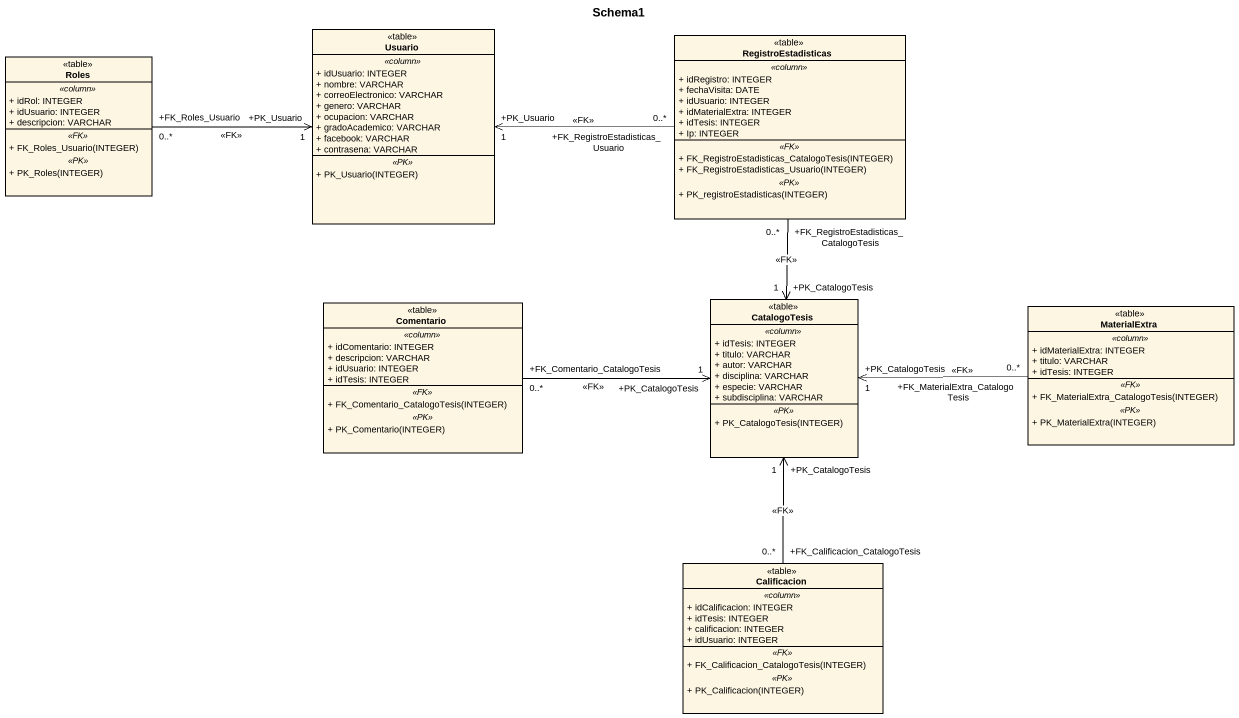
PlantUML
@startuml
title Schema1
hide circle
hide empty members
skinparam classAttributeIconSize 0
class Usuario <<table>> {
  .. <<column>> ..
  + idUsuario: INTEGER
  + nombre: VARCHAR
  + correoElectronico: VARCHAR
  + genero: VARCHAR
  + ocupacion: VARCHAR
  + gradoAcademico: VARCHAR
  + facebook: VARCHAR
  + contrasena: VARCHAR
  .. <<PK>> ..
  + PK_Usuario(INTEGER)
}
class RegistroEstadisticas <<table>> {
  .. <<column>> ..
  + idRegistro: INTEGER
  + fechaVisita: DATE
  + idUsuario: INTEGER
  + idMaterialExtra: INTEGER
  + idTesis: INTEGER
  + Ip: INTEGER
  .. <<FK>> ..
  + FK_RegistroEstadisticas_CatalogoTesis(INTEGER)
  + FK_RegistroEstadisticas_Usuario(INTEGER)
  .. <<PK>> ..
  + PK_registroEstadisticas(INTEGER)
}
class Roles <<table>> {
  .. <<column>> ..
  + idRol: INTEGER
  + idUsuario: INTEGER
  + descripcion: VARCHAR
  .. <<FK>> ..
  + FK_Roles_Usuario(INTEGER)
  .. <<PK>> ..
  + PK_Roles(INTEGER)
}
class Comentario <<table>> {
  .. <<column>> ..
  + idComentario: INTEGER
  + descripcion: VARCHAR
  + idUsuario: INTEGER
  + idTesis: INTEGER
  .. <<FK>> ..
  + FK_Comentario_CatalogoTesis(INTEGER)
  .. <<PK>> ..
  + PK_Comentario(INTEGER)
}
class CatalogoTesis <<table>> {
  .. <<column>> ..
  + idTesis: INTEGER
  + titulo: VARCHAR
  + autor: VARCHAR
  + disciplina: VARCHAR
  + especie: VARCHAR
  + subdisciplina: VARCHAR
  .. <<PK>> ..
  + PK_CatalogoTesis(INTEGER)
}
class MaterialExtra <<table>> {
  .. <<column>> ..
  + idMaterialExtra: INTEGER
  + titulo: VARCHAR
  + idTesis: INTEGER
  .. <<FK>> ..
  + FK_MaterialExtra_CatalogoTesis(INTEGER)
  .. <<PK>> ..
  + PK_MaterialExtra(INTEGER)
}
class Calificacion <<table>> {
  .. <<column>> ..
  + idCalificacion: INTEGER
  + idTesis: INTEGER
  + calificacion: INTEGER
  + idUsuario: INTEGER
  .. <<FK>> ..
  + FK_Calificacion_CatalogoTesis(INTEGER)
  .. <<PK>> ..
  + PK_Calificacion(INTEGER)
}
RegistroEstadisticas "+FK_RegistroEstadisticas_Usuario\n0..*" -left-> "+PK_Usuario\n1" Usuario : <<FK>>
RegistroEstadisticas "+FK_RegistroEstadisticas_CatalogoTesis\n0..*" --> "+PK_CatalogoTesis\n1" CatalogoTesis : <<FK>>
Roles "+FK_Roles_Usuario\n0..*" -right-> "+PK_Usuario\n1" Usuario : <<FK>>
Comentario "+FK_Comentario_CatalogoTesis\n0..*" -right-> "+PK_CatalogoTesis\n1" CatalogoTesis : <<FK>>
MaterialExtra "+FK_MaterialExtra_CatalogoTesis\n0..*" -left-> "+PK_CatalogoTesis\n1" CatalogoTesis : <<FK>>
Calificacion "+FK_Calificacion_CatalogoTesis\n0..*" -up-> "+PK_CatalogoTesis\n1" CatalogoTesis : <<FK>>
@enduml
